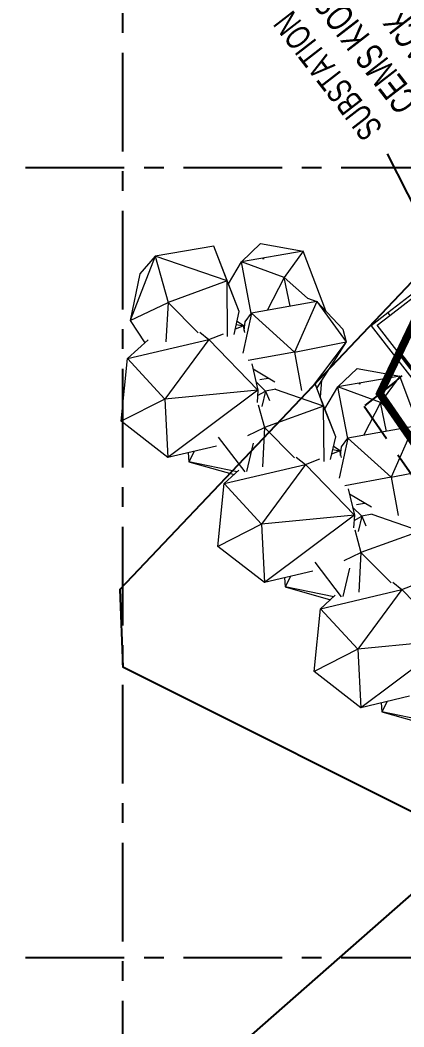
# Model space of a CAD drawing. Extents: x 380524 to 381571, y 430951 to 432014.
# Drawn here: x 380843.5 to 380867.8, y 431345.6 to 431409.3 of the extents above; entities that cross this region are included whole.
import ezdxf

# ---------------------------------------------------------------- set-up
doc = ezdxf.new("R2010")
doc.units = 0
doc.header["$LTSCALE"] = 5
doc.header["$MEASUREMENT"] = 0
doc.linetypes.add('CENTER', pattern=[2, 1.25, -0.25, 0.25, -0.25])
doc.linetypes.add('DASHED', pattern=[0.75, 0.5, -0.25])
doc.layers.get('0').update_dxf_attribs({"linetype": 'CONTINUOUS'})
doc.layers.add('ETGAS BURNLEY BOUNDARY', color=1, linetype='CONTINUOUS', lineweight=50)
for name, color, linetype in [('G8010030', 8, 'CONTINUOUS'), ('G8010032', 8, 'DASHED'), ('G8010572', 8, 'CENTER'), ('PALIGLINIJA', 7, 'CONTINUOUS'), ('permit boundary', 80, 'CONTINUOUS')]:
    doc.layers.add(name, color=color, linetype=linetype)
doc.styles.add('SLDTEXTSTYLE5', font='TXT', dxfattribs={"width": 0.7})
doc.styles.get("Standard").update_dxf_attribs({"font": 'SIMPLEX.SHX'})
doc.dimstyles.new('SLDDIMSTYLE3', dxfattribs={"dimtxt": 0, "dimasz": 1.5, "dimexe": 0, "dimexo": 0.0625, "dimgap": 0, "dimtad": 0, "dimtih": 1, "dimtoh": 1, "dimdec": 0, "dimrnd": 1e-09, "dimzin": 0, "dimdsep": 46, "dimtxsty": 'Standard', "dimblk1": 'DOT', "dimblk2": 'DOT', "dimsah": 1, "dimcen": 0.09, "dimadec": 0, "dimazin": 0, "dimtfac": 1.5, "dimtdec": 0, "dimtofl": 0, "dimtmove": 0, "dimatfit": 3, "dimldrblk": 'DOT', "dimfxl": 1, "dimfrac": 2, "dimtolj": 1, "dimtzin": 0, "dimarcsym": 0})

# ---------------------------------------------------------------- blocks, each defined once
blk = doc.blocks.new('SW_NOTE_6')
at = {"layer": 'PALIGLINIJA', "color": 0, "insert": (2.93, 1.54), "char_height": 3.175, "attachment_point": 1, "style": 'SLDTEXTSTYLE5'}
blk.add_mtext('SUBSTATION', dxfattribs=at)
blk = doc.blocks.new('_DOT')
at = {"color": 0, "linetype": 'ByBlock', "lineweight": -2}
blk.add_line((-0.5, 0), (-1, 0), dxfattribs=at)
at = {"color": 0, "linetype": 'ByBlock', "const_width": 0.5}
blk.add_lwpolyline([(-0.25, 0, 1), (0.25, 0, 1)], format="xyb", close=True, dxfattribs=at)
blk = doc.blocks.new('SW_NOTE_7')
at = {"layer": 'PALIGLINIJA', "color": 0, "insert": (2.88, 1.81), "char_height": 3.44, "attachment_point": 1, "style": 'SLDTEXTSTYLE5'}
blk.add_mtext('CEMS KIOSK', dxfattribs=at)
blk = doc.blocks.new('SW_NOTE_8')
at = {"layer": 'PALIGLINIJA', "color": 0, "insert": (2.87, 1.79), "char_height": 3.44, "attachment_point": 1, "style": 'SLDTEXTSTYLE5'}
blk.add_mtext('STACK ', dxfattribs=at)

msp = doc.modelspace()

# ---------------------------------------------------------------- linework, layer by layer
at = {"color": 7, "linetype": 'Continuous', "lineweight": 15}
for p, q in [((380855.77, 431395.017), (380852.05, 431394.402)), ((380856.606, 431392.823), (380855.77, 431395.017)), ((380857.375, 431390.882), (380855.77, 431395.017)), ((380857.51, 431394.033), (380858.728, 431395.202)), ((380858.728, 431395.202), (380861.429, 431394.719)), ((380852.05, 431394.402), (380850.453, 431390.318)), ((380852.05, 431394.402), (380851.076, 431393.265)), ((380852.05, 431394.402), (380852.861, 431391.467)), ((380856.606, 431392.823), (380852.05, 431394.402)), ((380861.429, 431394.719), (380857.51, 431394.033)), ((380858.886, 431394.206), (380858.899, 431394.26)), ((380858.89, 431394.222), (380858.899, 431394.26)), ((380858.908, 431394.258), (380858.896, 431394.205)), ((380858.899, 431394.26), (380858.908, 431394.258)), ((380858.899, 431394.26), (380858.899, 431394.26)), ((380858.899, 431394.26), (380858.908, 431394.259)), ((380858.914, 431394.251), (380858.904, 431394.204)), ((380858.908, 431394.259), (380858.908, 431394.258)), ((380858.914, 431394.251), (380858.908, 431394.258)), ((380858.908, 431394.22), (380858.914, 431394.251)), ((380858.909, 431394.258), (380858.914, 431394.251)), ((380858.914, 431394.251), (380858.914, 431394.251)), ((380861.429, 431394.719), (380860.211, 431393.037)), ((380862.858, 431390.93), (380861.429, 431394.719)), ((380856.692, 431392.641), (380857.51, 431394.033)), ((380860.211, 431393.037), (380857.51, 431394.033)), ((380858.135, 431390.764), (380857.51, 431394.033)), ((380870.485, 431393.657), (380866.789, 431390.802)), ((380851.076, 431393.265), (380850.453, 431390.318)), ((380860.211, 431393.037), (380859.134, 431390.958)), ((380860.594, 431391.22), (380860.211, 431393.037)), ((380861.69, 431391.725), (380860.211, 431393.037)), ((380866.912, 431390.644), (380870.608, 431393.499)), ((380856.606, 431392.823), (380852.861, 431391.467)), ((380856.637, 431389.318), (380856.606, 431392.823)), ((380857.375, 431390.882), (380856.606, 431392.823)), ((380861.698, 431391.73), (380862.301, 431391.526)), ((380850.453, 431390.318), (380852.861, 431391.467)), ((380852.861, 431391.467), (380852.732, 431388.966)), ((380852.861, 431391.467), (380854.765, 431389.542)), ((380862.301, 431391.526), (380858.148, 431390.782)), ((380862.301, 431391.526), (380860.88, 431388.317)), ((380862.301, 431391.526), (380864.141, 431388.973)), ((380863.933, 431389.778), (380862.301, 431391.526)), ((380857.053, 431389.438), (380857.375, 431390.882)), ((380858.148, 431390.782), (380857.6, 431388.263)), ((380857.745, 431390.243), (380858.148, 431390.782)), ((380858.148, 431390.782), (380860.88, 431388.317)), ((380866.789, 431390.802), (380865.737, 431389.989)), ((380866.12, 431390.033), (380866.912, 431390.644)), ((380866.789, 431390.802), (380866.912, 431390.644)), ((380850.453, 431390.318), (380851.39, 431388.898)), ((380857.131, 431389.788), (380857.616, 431389.983)), ((380857.192, 431390.063), (380857.616, 431389.983)), ((380857.712, 431389.937), (380857.235, 431390.252)), ((380857.616, 431389.983), (380857.713, 431389.566)), ((380857.686, 431389.687), (380857.685, 431389.687)), ((380857.686, 431389.684), (380857.745, 431390.243)), ((380863.933, 431389.778), (380864.141, 431388.973)), ((380865.737, 431389.989), (380905.531, 431338.468)), ((380875.839, 431377.449), (380866.12, 431390.033)), ((380850.304, 431387.91), (380855.456, 431389.114)), ((380851.605, 431389.094), (380850.304, 431387.91)), ((380855.456, 431389.114), (380852.664, 431385.343)), ((380854.878, 431389.588), (380855.456, 431389.114)), ((380855.456, 431389.114), (380856.371, 431389.482)), ((380855.456, 431389.114), (380858.559, 431385.908)), ((380860.88, 431388.317), (380864.141, 431388.973)), ((380864.141, 431388.973), (380861.925, 431386.049)), ((380864.141, 431388.973), (380862.286, 431386.064)), ((380849.897, 431383.94), (380850.304, 431387.91)), ((380850.304, 431387.91), (380852.664, 431385.343)), ((380860.88, 431388.317), (380857.945, 431387.78)), ((380860.88, 431388.317), (380861.323, 431385.897)), ((380858.173, 431387.577), (380858.559, 431385.908)), ((380859.637, 431386.425), (380858.251, 431387.239)), ((380863.622, 431386.119), (380864.841, 431387.287)), ((380864.841, 431387.287), (380867.541, 431386.804)), ((380859.198, 431386.659), (380858.687, 431386.574)), ((380862.518, 431385.467), (380862.598, 431386.553)), ((380867.541, 431386.804), (380863.622, 431386.119)), ((380867.541, 431386.804), (380866.324, 431385.123)), ((380868.97, 431383.016), (380867.541, 431386.804)), ((380858.559, 431385.908), (380852.664, 431385.343)), ((380858.559, 431385.908), (380852.858, 431381.644)), ((380858.438, 431386.432), (380859.035, 431385.858)), ((380858.559, 431385.908), (380858.504, 431385.122)), ((380858.535, 431385.57), (380859.035, 431385.858)), ((380859.035, 431385.858), (380858.803, 431384.875)), ((380859.69, 431385.976), (380859.035, 431385.858)), ((380859.035, 431385.858), (380859.284, 431385.248)), ((380862.719, 431384.908), (380859.676, 431385.963)), ((380862.719, 431384.908), (380862.177, 431386.33)), ((380863.487, 431382.968), (380862.211, 431386.257)), ((380862.805, 431384.727), (380863.622, 431386.119)), ((380866.324, 431385.123), (380863.622, 431386.119)), ((380864.247, 431382.85), (380863.622, 431386.119)), ((380864.999, 431386.291), (380865.012, 431386.346)), ((380865.002, 431386.308), (380865.012, 431386.346)), ((380865.021, 431386.344), (380865.009, 431386.291)), ((380865.012, 431386.346), (380865.012, 431386.346)), ((380865.012, 431386.346), (380865.021, 431386.344)), ((380865.012, 431386.346), (380865.021, 431386.344)), ((380865.026, 431386.337), (380865.016, 431386.29)), ((380865.02, 431386.306), (380865.027, 431386.337)), ((380865.021, 431386.344), (380865.021, 431386.344)), ((380865.026, 431386.337), (380865.021, 431386.344)), ((380865.022, 431386.343), (380865.027, 431386.337)), ((380865.027, 431386.337), (380865.026, 431386.337)), ((380852.664, 431385.343), (380849.897, 431383.94)), ((380852.664, 431385.343), (380852.858, 431381.644)), ((380858.58, 431384.978), (380858.974, 431383.553)), ((380862.719, 431384.908), (380858.974, 431383.553)), ((380862.75, 431381.403), (380862.719, 431384.908)), ((380863.487, 431382.968), (380862.719, 431384.908)), ((380866.324, 431385.123), (380865.246, 431383.044)), ((380867.803, 431383.811), (380866.324, 431385.123)), ((380866.707, 431383.306), (380866.324, 431385.123)), ((380852.858, 431381.644), (380849.897, 431383.94)), ((380857.91, 431383.045), (380858.974, 431383.553)), ((380858.974, 431383.553), (380858.845, 431381.052)), ((380858.974, 431383.553), (380860.878, 431381.628)), ((380868.414, 431383.612), (380864.261, 431382.868)), ((380868.414, 431383.612), (380866.993, 431380.403)), ((380856.043, 431382.947), (380857.72, 431380.749)), ((380863.166, 431381.524), (380863.487, 431382.968)), ((380864.261, 431382.868), (380863.713, 431380.349)), ((380863.857, 431382.329), (380864.261, 431382.868)), ((380864.261, 431382.868), (380866.993, 431380.403)), ((380855.931, 431382.372), (380852.858, 431381.644)), ((380854.516, 431382.037), (380854.176, 431381.381)), ((380858.258, 431382.562), (380857.835, 431380.765)), ((380863.244, 431381.874), (380863.729, 431382.069)), ((380863.305, 431382.148), (380863.729, 431382.069)), ((380863.825, 431382.023), (380863.347, 431382.338)), ((380863.729, 431382.069), (380863.826, 431381.652)), ((380863.798, 431381.769), (380863.857, 431382.329)), ((380854.139, 431381.948), (380854.176, 431381.381)), ((380860.991, 431381.673), (380861.569, 431381.2)), ((380861.569, 431381.2), (380862.483, 431381.568)), ((380863.799, 431381.773), (380863.798, 431381.773)), ((380854.176, 431381.381), (380857.043, 431380.565)), ((380857.248, 431380.752), (380854.176, 431381.381)), ((380856.417, 431379.996), (380861.569, 431381.2)), ((380857.348, 431380.843), (380856.417, 431379.996)), ((380861.569, 431381.2), (380858.776, 431377.429)), ((380861.569, 431381.2), (380864.671, 431377.994)), ((380866.993, 431380.403), (380870.254, 431381.058)), ((380866.993, 431380.403), (380864.057, 431379.866)), ((380866.993, 431380.403), (380867.435, 431377.982)), ((380856.01, 431376.026), (380856.417, 431379.996)), ((380856.417, 431379.996), (380858.776, 431377.429)), ((380864.285, 431379.663), (380864.671, 431377.994)), ((380865.749, 431378.511), (380864.364, 431379.325)), ((380864.55, 431378.517), (380865.148, 431377.944)), ((380865.311, 431378.744), (380864.8, 431378.66)), ((380864.671, 431377.994), (380858.776, 431377.429)), ((380864.671, 431377.994), (380858.97, 431373.73)), ((380864.671, 431377.994), (380864.617, 431377.208)), ((380864.648, 431377.656), (380865.148, 431377.944)), ((380865.148, 431377.944), (380864.916, 431376.96)), ((380865.803, 431378.062), (380865.148, 431377.944)), ((380865.148, 431377.944), (380865.397, 431377.334)), ((380868.831, 431376.994), (380865.789, 431378.049)), ((380858.776, 431377.429), (380856.01, 431376.026)), ((380858.776, 431377.429), (380858.97, 431373.73)), ((380864.693, 431377.064), (380865.087, 431375.639)), ((380868.831, 431376.994), (380865.087, 431375.639)), ((380858.97, 431373.73), (380856.01, 431376.026)), ((380862.156, 431375.033), (380863.833, 431372.834)), ((380864.022, 431375.13), (380865.087, 431375.639)), ((380865.087, 431375.639), (380864.957, 431373.137)), ((380865.087, 431375.639), (380866.991, 431373.713)), ((380862.044, 431374.458), (380858.97, 431373.73)), ((380864.371, 431374.648), (380863.947, 431372.851)), ((380860.252, 431374.034), (380860.288, 431373.466)), ((380860.628, 431374.123), (380860.288, 431373.466)), ((380867.103, 431373.759), (380867.681, 431373.286)), ((380860.288, 431373.466), (380863.155, 431372.651)), ((380863.361, 431372.838), (380860.288, 431373.466)), ((380862.529, 431372.082), (380867.681, 431373.286)), ((380867.681, 431373.286), (380864.889, 431369.514)), ((380867.681, 431373.286), (380868.596, 431373.654)), ((380867.681, 431373.286), (380870.784, 431370.079)), ((380863.461, 431372.929), (380862.529, 431372.082)), ((380862.123, 431368.112), (380862.529, 431372.082)), ((380862.529, 431372.082), (380864.889, 431369.514)), ((380870.784, 431370.079), (380864.889, 431369.514)), ((380870.784, 431370.079), (380865.083, 431365.816)), ((380864.889, 431369.514), (380862.123, 431368.112)), ((380864.889, 431369.514), (380865.083, 431365.816)), ((380865.083, 431365.816), (380862.123, 431368.112)), ((380868.157, 431366.544), (380865.083, 431365.816)), ((380866.365, 431366.119), (380866.401, 431365.552)), ((380866.741, 431366.209), (380866.401, 431365.552)), ((380869.473, 431364.924), (380866.401, 431365.552)), ((380866.401, 431365.552), (380869.268, 431364.737))]:
    msp.add_line(p, q, dxfattribs=at)
at = {"layer": 'ETGAS BURNLEY BOUNDARY', "color": 1, "ltscale": 10}
for p, q in [((380878.18, 431410.54), (380867.498, 431388.251)), ((380867.498, 431388.251), (380867.752, 431387.95)), ((380867.752, 431387.95), (380905.578, 431338.947))]:
    msp.add_line(p, q, dxfattribs=at)
at = {"layer": 'G8010030'}
for points in [[(380878.71, 431409.47), (380877, 431401.9), (380849.8, 431373.3), (380850, 431368.4), (380872.11, 431357.35)], [(380761.73, 431266.39), (380783.76, 431283.6), (380825.35, 431317.22), (380843.7, 431332.4), (380872.11, 431357.35)]]:
    msp.add_lwpolyline(points, dxfattribs=at)
at = {"layer": 'G8010032'}
msp.add_lwpolyline([(380884.01, 431414.59), (380887.76, 431403.73), (380867.29, 431386.49), (380865.28, 431384.9), (380873.69, 431372.87), (380875, 431371.2), (380876.3, 431369.6)], dxfattribs=at)
at = {"layer": 'G8010572', "flags": 128}
for points in [[(380850, 430951.02), (380850, 431973.67)], [(380523.84, 431400), (381478.62, 431400)], [(380523.84, 431350), (381478.62, 431350)]]:
    msp.add_lwpolyline(points, dxfattribs=at)
at = {"layer": 'permit boundary', "const_width": 0.5, "flags": 128}
msp.add_lwpolyline([(381053.33, 431316.07), (381026.079, 431291.296), (380998.435, 431279.054, -0.374477), (380995.827, 431279.377), (380965.24, 431313.5), (380931.118, 431300.918, -0.289883), (380929.026, 431301.366), (380902.925, 431326.947), (380872.49, 431357.15), (380880.87, 431364.62), (380866.285, 431385.695), (380878.18, 431410.54), (380876.485, 431427.29), (380875.815, 431432.73), (380844.535, 431524.08)], format="xyb", dxfattribs=at)

# ---------------------------------------------------------------- block references
at = {"layer": 'PALIGLINIJA', "color": 7, "xscale": 0.4999999999999999, "yscale": 0.4999999999999999, "zscale": 0.4999999999999999, "rotation": 127.6813578695038}
for name, p in [('SW_NOTE_7', (380869.07, 431402.641)), ('SW_NOTE_8', (380871.26, 431404.332)), ('SW_NOTE_6', (380866.773, 431400.867))]:
    msp.add_blockref(name, p, dxfattribs=at)

# ---------------------------------------------------------------- leaders
at = {"layer": 'PALIGLINIJA', "color": 7}
msp.add_leader([(380879.665, 431375.441), (380866.773, 431400.867)], dimstyle='SLDDIMSTYLE3', dxfattribs=at)

doc.saveas('drawing.dxf')
